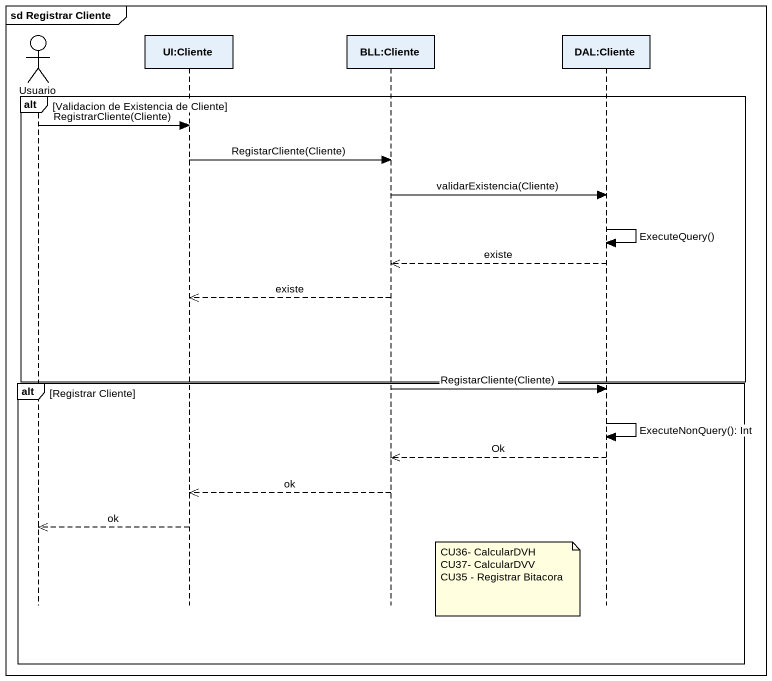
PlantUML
@startuml
mainframe sd Registrar Cliente
hide footbox
actor Usuario
participant "UI:Cliente" as UI_Cliente
participant "BLL:Cliente" as BLL_Cliente
participant "DAL:Cliente" as DAL_Cliente

alt Validacion de Existencia de Cliente
  Usuario -> UI_Cliente : RegistrarCliente(Cliente)
  UI_Cliente -> BLL_Cliente : RegistarCliente(Cliente)
  BLL_Cliente -> DAL_Cliente : validarExistencia(Cliente)
  DAL_Cliente -> DAL_Cliente : ExecuteQuery()
  DAL_Cliente -->> BLL_Cliente : existe
  BLL_Cliente -->> UI_Cliente : existe
end
alt Registrar Cliente
  BLL_Cliente -> DAL_Cliente : RegistarCliente(Cliente)
  DAL_Cliente -> DAL_Cliente : ExecuteNonQuery(): Int
  DAL_Cliente -->> BLL_Cliente : Ok
  BLL_Cliente -->> UI_Cliente : ok
  UI_Cliente -->> Usuario : ok
  note left of DAL_Cliente
    CU36- CalcularDVH
    CU37- CalcularDVV
    CU35 - Registrar Bitacora
  end note
end
@enduml
